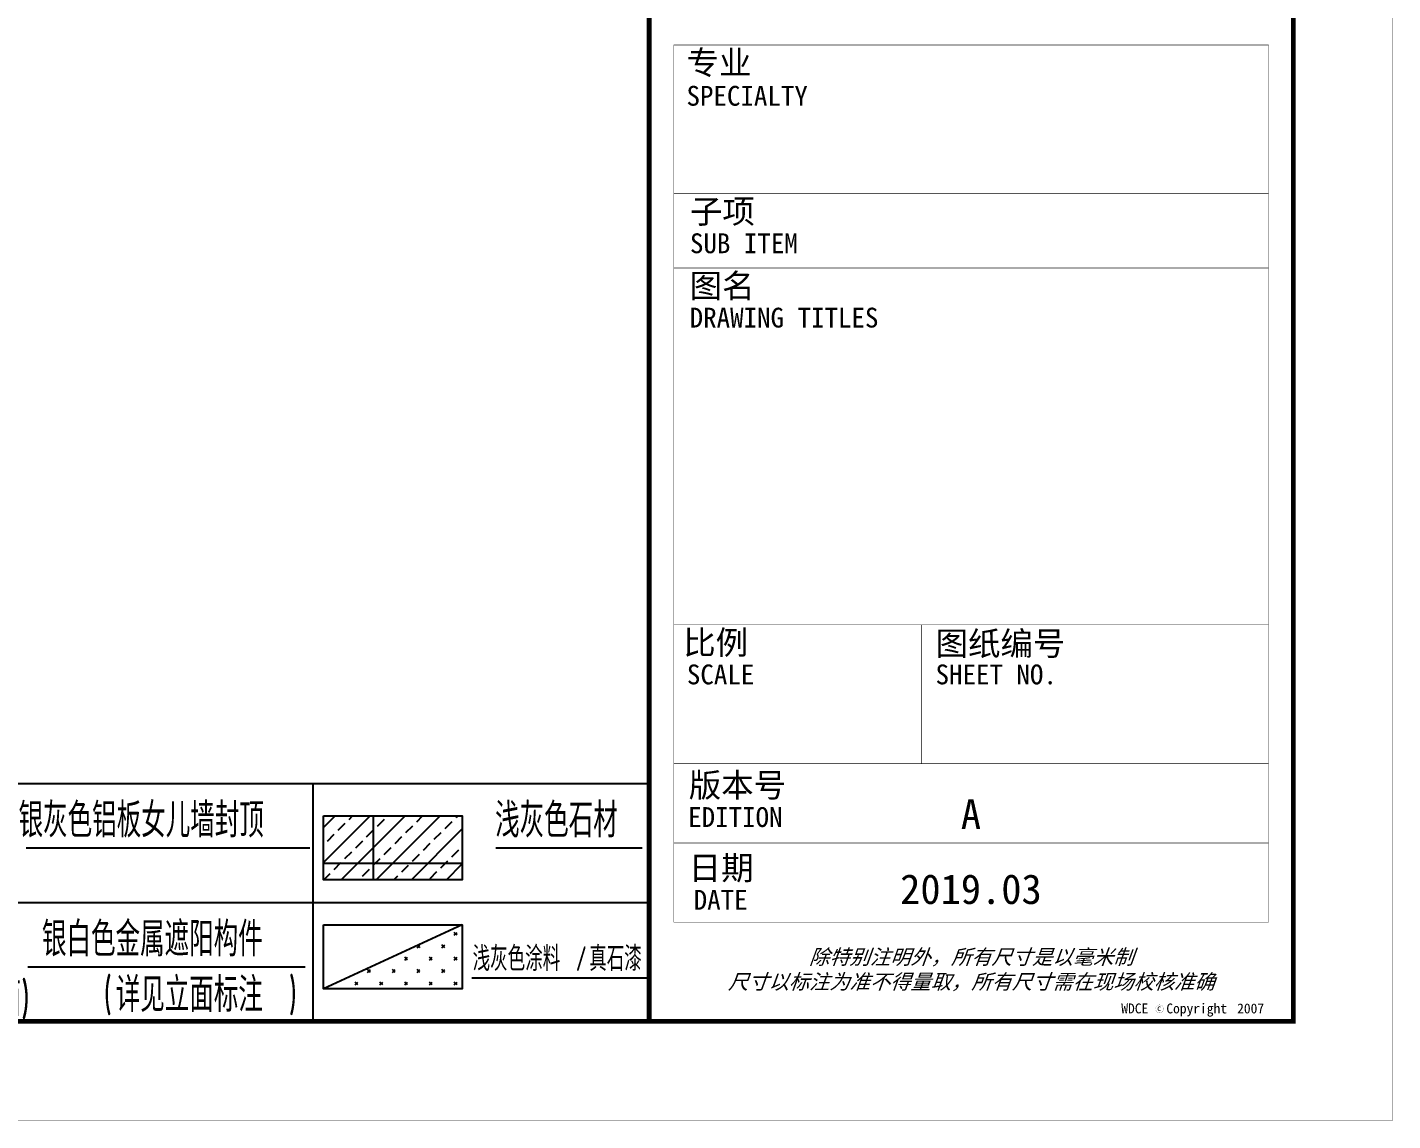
# Model space of a CAD drawing. Extents: x -280168 to 205214, y -148835 to -64913.
# Drawn here: x 71278 to 85055, y -148835 to -137803 of the extents above; entities that cross this region are included whole.
import ezdxf
from ezdxf.enums import TextEntityAlignment as Align

# ---------------------------------------------------------------- set-up
doc = ezdxf.new("R2010")
doc.units = 0
doc.header["$LTSCALE"] = 1000
doc.header["$MEASUREMENT"] = 0
doc.layers.add('04-不打印_辅助线', color=165, linetype='Continuous', plot=False)
for name, color, linetype in [('X-立面图例$0$01-标注_符号', 200, 'Continuous'), ('X-立面图例$0$02-TEXT_标注', 130, 'Continuous'), ('X-立面图例$0$03-表格_197', 197, 'Continuous'), ('X-立面图例$0$05-填充_156', 156, 'Continuous'), ('X-立面图例$0$A-C_玻璃幕墙', 140, 'Continuous'), ('X-立面图例$0$A-C_窗', 140, 'Continuous')]:
    doc.layers.add(name, color=color, linetype=linetype)
doc.styles.add('X-立面图例$0$_TCH_LABEL', font='ROS1', dxfattribs={"width": 0.75, "bigfont": 'JD'})
doc.styles.add('X-立面图例$0$HT_JD', font='ROS1', dxfattribs={"width": 0.8, "bigfont": 'JD'})
doc.styles.add('图签信息$0$华文细黑', font='STXIHEI_0.TTF', dxfattribs={"height": 10})

# ---------------------------------------------------------------- blocks, each defined once
blk = doc.blocks.new('图框-A1+1-4')
for points, const_width in [([(0, 0), (1051, 0), (1051, 594), (0, 594)], 0.05), ([(976, 584), (25, 584), (25, 10), (976, 10)], 0.5)]:
    blk.add_lwpolyline(points, close=True, dxfattribs=dict(const_width=const_width))
blk = doc.blocks.new('图签信息$0$WDCE Copyright200X')
at = {"const_width": 0.016}
blk.add_lwpolyline([(-10.6, 1.26, 1), (-11.4, 1.26, 1)], format="xyb", close=True, dxfattribs=at)
at = {"style": '图签信息$0$华文细黑'}
for s, p in [('WDCE ', (-11.46, 0.5)), ('     Copyright ', (-3.51, 0.5))]:
    blk.add_text(s, height=1, dxfattribs=at).set_placement(p, align=Align.BOTTOM_RIGHT)
blk.add_text('c', height=0.6, dxfattribs=at).set_placement((-11.04, 1.35), align=Align.MIDDLE_CENTER)
blk.add_attdef('200X', text='', height=1, dxfattribs=at).set_placement((-0.45, 0.5), align=Align.BOTTOM_RIGHT)
blk = doc.blocks.new('图签信息')
at = {"const_width": 0.5}
blk.add_lwpolyline([(-65, 0), (0, 0), (0, 500.5), (-65, 500.5)], close=True, dxfattribs=at)
at = {"const_width": 0.05}
for points in [[(-62.5, 98.5), (-2.5, 98.5), (-2.5, 10), (-62.5, 10), (-62.5, 98.5)], [(-62.5, 83.5), (-2.5, 83.5)], [(-62.5, 76), (-2.5, 76)], [(-62.5, 40), (-2.5, 40)], [(-37.5, 40), (-37.5, 26)], [(-62.5, 26), (-2.5, 26)], [(-62.5, 18), (-2.5, 18)]]:
    blk.add_lwpolyline(points, dxfattribs=at)
blk.add_blockref('图签信息$0$WDCE Copyright200X', (-2.5, 0)).add_auto_attribs({'200X': '2007'})
at = {"style": '图签信息$0$华文细黑'}
for s, height, p in [('专业', 2.4, (-61.23, 97.93)), ('SPECIALTY', 2, (-61.23, 94.38)), ('子项', 2.4, (-60.88, 82.92)), ('SUB ITEM', 2, (-60.88, 79.5)), ('图名', 2.4, (-60.91, 75.41)), ('DRAWING TITLES', 2, (-60.91, 72)), ('比例', 2.4, (-61.56, 39.42)), ('图纸编号', 2.4, (-36.1, 39.32)), ('SCALE', 2, (-61.19, 36)), ('SHEET NO.', 2, (-36.1, 36)), ('版本号', 2.4, (-61, 25.03)), ('EDITION', 2, (-61.06, 21.61)), ('日期', 2.4, (-61, 16.68)), ('DATE', 2, (-60.5, 13.26))]:
    blk.add_text(s, height=height, dxfattribs=at).set_placement(p, align=Align.TOP_LEFT)
at = {"color": 4, "style": '图签信息$0$华文细黑'}
for s, p in [('A', (-32.53, 19.4)), ('2019.03', (-32.53, 11.84))]:
    blk.add_text(s, height=3, dxfattribs=at).set_placement(p, align=Align.CENTER)
at = {"style": '图签信息$0$华文细黑', "oblique": 20}
for s, p in [('除特别注明外，所有尺寸是以毫米制', (-32.5, 6.5)), ('尺寸以标注为准不得量取，所有尺寸需在现场校核准确', (-32.5, 4))]:
    blk.add_text(s, height=1.5, dxfattribs=at).set_placement(p, align=Align.MIDDLE_CENTER)
blk = doc.blocks.new('图签-A1')
at = {"color": 2}
blk.add_blockref('图签信息', (0, 0), dxfattribs=at)
blk = doc.blocks.new('X-立面图例')
at = {"layer": 'X-立面图例$0$05-填充_156'}
h = blk.add_hatch(dxfattribs=at)
h.set_pattern_fill('天然石材', color=256, scale=50)
h.set_pattern_definition([(45, (9014.98, -29401.6), (-176.7768, 176.7768), []), (45, (9101.91, -29491.35), (-176.7768, 176.7768), [98.6842, -56.391])])
h.paths.add_polyline_path([(22712, 1428), (22712, 2072), (21312, 2072), (21312, 1428)])
h = blk.add_hatch(dxfattribs=at)
h.set_pattern_fill('石膏板', color=256, scale=50)
h.set_pattern_definition([(45, (-163.54, 35.86), (-125, 125), [40, -136.7767]), (135, (114.75, 35.86), (-125, -125), [40, -136.7767])])
h.paths.add_polyline_path([(21312, 328), (22712, 328), (22712, 972)])
at = {"layer": 'X-立面图例$0$01-标注_符号'}
for p, q in [((18312, 1750), (21172, 1750)), ((23050, 1750), (24526, 1750)), ((18327, 550), (21127, 550)), ((22807, 438), (24597, 438))]:
    blk.add_line(p, q, dxfattribs=at)
at = {"layer": 'X-立面图例$0$03-表格_197'}
for p, q in [((0, 2400), (24597, 2400)), ((21204, 2400), (21204, 0)), ((24597, 2400), (24597, 0)), ((0, 1200), (24597, 1200)), ((0, 0), (24597, 0))]:
    blk.add_line(p, q, dxfattribs=at)
at = {"layer": 'X-立面图例$0$A-C_玻璃幕墙'}
blk.add_lwpolyline([(22712, 972), (21312, 328)], dxfattribs=at)
at = {"layer": 'X-立面图例$0$A-C_窗'}
for p, q in [((21813, 2072), (21813, 1428)), ((21312, 1597), (22712, 1597))]:
    blk.add_line(p, q, dxfattribs=at)
for points in [[(21312, 2072), (22712, 2072), (22712, 1428), (21312, 1428)], [(21312, 972), (22712, 972), (22712, 328), (21312, 328)]]:
    blk.add_lwpolyline(points, close=True, dxfattribs=at)
at = {"insert": (16777, 404), "char_height": 350, "width": 27209.6, "attachment_point": 1, "style": 'X-立面图例$0$HT_JD'}
blk.add_mtext('(侧面) (正面)\\P\\pl3150;{\\C1;\\P\\pl0;}    ', dxfattribs=at)
at = {"layer": 'X-立面图例$0$01-标注_符号', "color": 7, "style": 'X-立面图例$0$_TCH_LABEL', "width": 0.75}
for s, height, p in [('浅灰色涂料', 248.1, (22816, 508)), ('/', 250, (23855, 508)), ('真石漆', 248.1, (23993, 508))]:
    blk.add_text(s, height=height, dxfattribs=at).set_placement(p)
at = {"layer": 'X-立面图例$0$02-TEXT_标注', "style": 'X-立面图例$0$_TCH_LABEL', "width": 0.75}
for s, height, p in [('银灰色铝板女儿墙封顶', 347.3, (18235, 1855)), ('浅灰色石材', 347.3, (23043, 1855)), ('银白色金属遮阳构件', 347.3, (18471, 655)), ('(', 350, (19093, 95)), ('详见立面标注', 347.3, (19215, 95)), (')', 350, (20961, 95))]:
    blk.add_text(s, height=height, dxfattribs=at).set_placement(p)

msp = doc.modelspace()

# ---------------------------------------------------------------- linework, layer by layer
at = {"layer": '04-不打印_辅助线'}
msp.add_lwpolyline([(-17547.6, -145432.1), (77552.4, -145432.1), (77552.4, -117932.1), (-17547.6, -117932.1)], close=True, dxfattribs=at)

# ---------------------------------------------------------------- block references
at = {"xscale": 100, "yscale": 100, "zscale": 100}
for name, p in [('图框-A1+1-4', (-20047.6, -148832.1)), ('图签-A1', (84052.4, -147832.1))]:
    msp.add_blockref(name, p, dxfattribs=at)
msp.add_blockref('X-立面图例', (52955.5, -147832.1))

doc.saveas('drawing.dxf')
